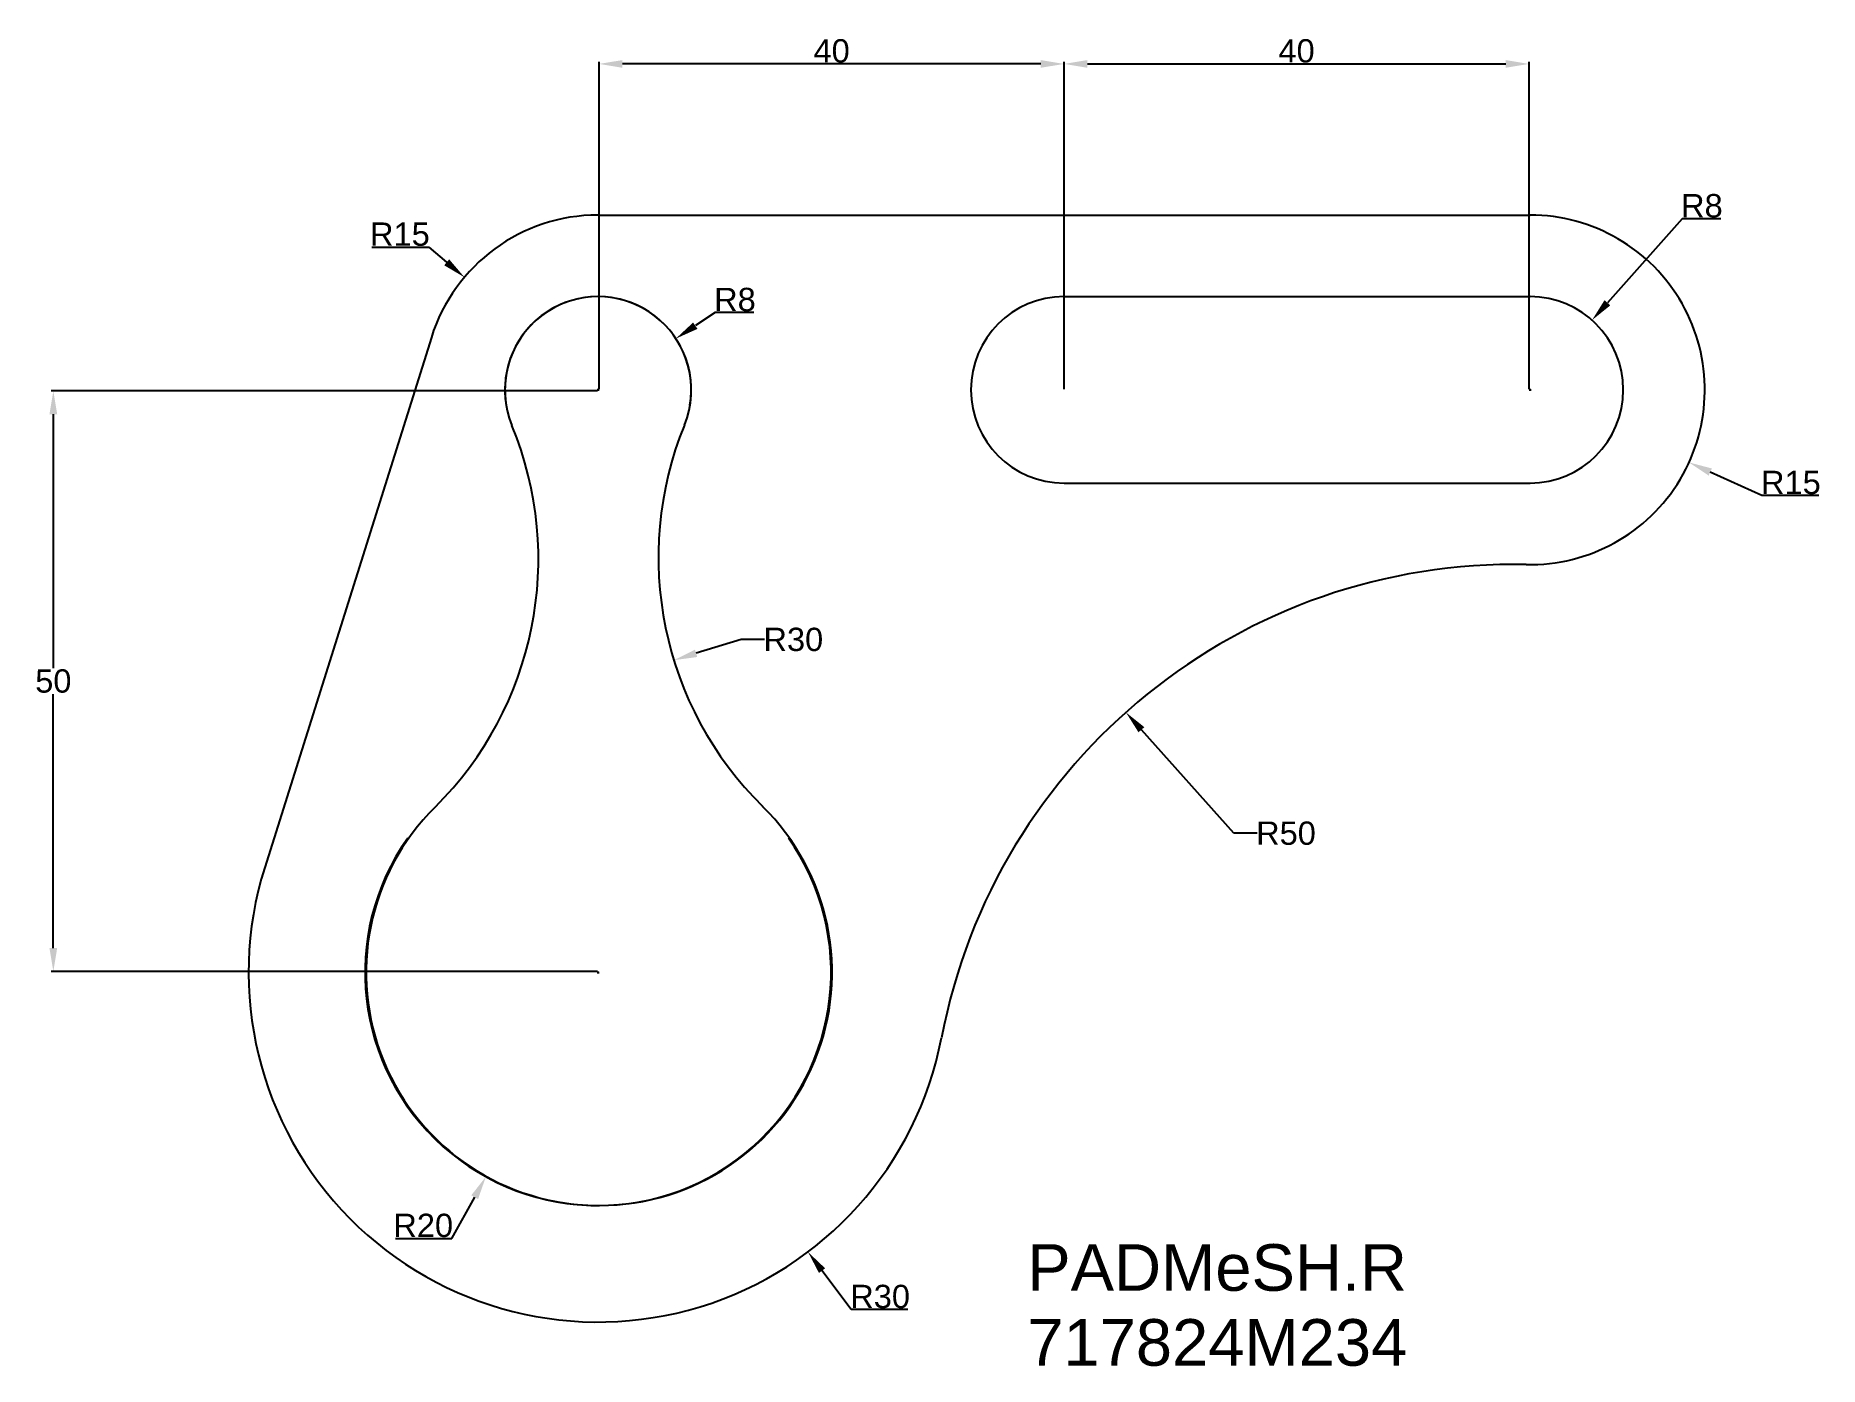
# Model space of a CAD drawing. Header units: millimetres. Extents: x 233 to 386, y 109 to 223.
import ezdxf

# ---------------------------------------------------------------- set-up
doc = ezdxf.new("R2010")
doc.units = ezdxf.units.MM
doc.header["$MEASUREMENT"] = 0
doc.styles.get("Standard").update_dxf_attribs({"font": 'arial.ttf'})
doc.dimstyles.get("Standard").update_dxf_attribs({"dimtxt": 2, "dimasz": 2, "dimexe": 0.18, "dimexo": 0.0625, "dimgap": 0.09, "dimtad": 1, "dimtih": 1, "dimtoh": 1, "dimdec": 0, "dimzin": 0, "dimdsep": 46, "dimtxsty": 'Standard', "dimcen": 0.09, "dimadec": 0, "dimazin": 0, "dimtfac": 1, "dimtdec": 0, "dimtofl": 0, "dimtmove": 0, "dimatfit": 3, "dimfxl": 1, "dimtolj": 1, "dimtzin": 0, "dimarcsym": 0})

# ---------------------------------------------------------------- blocks, each defined once
blk = doc.blocks.new('*D2')
at = {"color": 0, "lineweight": -2, "transparency": 16777216}
for p, q in [((262.18, 204.63), (267.06, 204.63)), ((267.06, 204.63), (268.59, 203.34)), ((281.5, 192.39), (281.68, 192.39)), ((281.59, 192.3), (281.59, 192.48))]:
    blk.add_line(p, q, dxfattribs=at)
at = {"color": 0, "transparency": 16777216}
blk.add_solid([(268.81, 203.59), (268.38, 203.08), (270.12, 202.05)], dxfattribs=at)
at = {"layer": 'Defpoints', "color": 0, "transparency": 16777216}
for p in [(270.12, 202.05), (281.59, 192.39)]:
    blk.add_point(p, dxfattribs=at)
at = {"color": 0, "transparency": 16777216, "insert": (264.58, 205.74), "char_height": 2, "attachment_point": 5}
blk.add_mtext('\\A1;R15', dxfattribs=at)
blk = doc.blocks.new('*D3')
at = {"color": 0, "lineweight": -2, "transparency": 16777216}
for p, q in [((281.59, 142.3), (281.59, 142.48)), ((281.5, 142.39), (281.68, 142.39)), ((303.32, 113.46), (300.81, 116.8)), ((308.19, 113.46), (303.32, 113.46))]:
    blk.add_line(p, q, dxfattribs=at)
at = {"color": 0, "transparency": 16777216}
blk.add_solid([(301.08, 117), (300.55, 116.6), (299.61, 118.4)], dxfattribs=at)
at = {"layer": 'Defpoints', "color": 0, "transparency": 16777216}
for p in [(281.59, 142.39), (299.61, 118.4)]:
    blk.add_point(p, dxfattribs=at)
at = {"color": 0, "transparency": 16777216, "insert": (305.8, 114.57), "char_height": 2, "attachment_point": 5}
blk.add_mtext('\\A1;R30', dxfattribs=at)
blk = doc.blocks.new('*D4')
at = {"color": 0, "lineweight": -2, "transparency": 16777216}
for p, q in [((281.59, 142.3), (281.59, 142.48)), ((281.5, 142.39), (281.68, 142.39)), ((269.05, 119.56), (271, 123.1)), ((264.19, 119.56), (269.05, 119.56))]:
    blk.add_line(p, q, dxfattribs=at)
at = {"color": 0, "transparency": 16777216}
blk.add_solid([(270.71, 123.27), (271.29, 122.94), (271.96, 124.86)], dxfattribs=at)
at = {"layer": 'Defpoints', "color": 0, "transparency": 16777216}
for p in [(281.59, 142.39), (271.96, 124.86)]:
    blk.add_point(p, dxfattribs=at)
at = {"color": 0, "transparency": 16777216, "insert": (266.58, 120.67), "char_height": 2, "attachment_point": 5}
blk.add_mtext('\\A1;R20', dxfattribs=at)
blk = doc.blocks.new('*D5')
at = {"color": 0, "lineweight": -2, "transparency": 16777216}
for p, q in [((374.64, 207.07), (368.23, 199.86)), ((377.96, 207.07), (374.64, 207.07)), ((361.5, 192.39), (361.68, 192.39)), ((361.59, 192.3), (361.59, 192.48))]:
    blk.add_line(p, q, dxfattribs=at)
at = {"color": 0, "transparency": 16777216}
blk.add_solid([(367.98, 200.08), (368.48, 199.64), (366.91, 198.37)], dxfattribs=at)
at = {"layer": 'Defpoints', "color": 0, "transparency": 16777216}
for p in [(366.91, 198.37), (361.59, 192.39)]:
    blk.add_point(p, dxfattribs=at)
at = {"color": 0, "transparency": 16777216, "insert": (376.34, 208.18), "char_height": 2, "attachment_point": 5}
blk.add_mtext('\\A1;R8', dxfattribs=at)
blk = doc.blocks.new('*D6')
at = {"color": 0, "lineweight": -2, "transparency": 16777216}
for p, q in [((361.5, 192.39), (361.68, 192.39)), ((361.59, 192.3), (361.59, 192.48)), ((381.49, 183.32), (377.06, 185.33)), ((386.37, 183.32), (381.49, 183.32))]:
    blk.add_line(p, q, dxfattribs=at)
at = {"color": 0, "transparency": 16777216}
blk.add_solid([(377.2, 185.64), (376.92, 185.03), (375.24, 186.16)], dxfattribs=at)
at = {"layer": 'Defpoints', "color": 0, "transparency": 16777216}
for p in [(361.59, 192.39), (375.24, 186.16)]:
    blk.add_point(p, dxfattribs=at)
at = {"color": 0, "transparency": 16777216, "insert": (383.98, 184.43), "char_height": 2, "attachment_point": 5}
blk.add_mtext('\\A1;R15', dxfattribs=at)
blk = doc.blocks.new('*D7')
at = {"color": 0, "lineweight": -2, "transparency": 16777216}
for p, q in [((291.64, 199.02), (289.94, 197.9)), ((294.96, 199.02), (291.64, 199.02)), ((281.5, 192.39), (281.68, 192.39)), ((281.59, 192.3), (281.59, 192.48))]:
    blk.add_line(p, q, dxfattribs=at)
at = {"color": 0, "transparency": 16777216}
blk.add_solid([(289.75, 198.17), (290.12, 197.62), (288.27, 196.79)], dxfattribs=at)
at = {"layer": 'Defpoints', "color": 0, "transparency": 16777216}
for p in [(288.27, 196.79), (281.59, 192.39)]:
    blk.add_point(p, dxfattribs=at)
at = {"color": 0, "transparency": 16777216, "insert": (293.34, 200.13), "char_height": 2, "attachment_point": 5}
blk.add_mtext('\\A1;R8', dxfattribs=at)
blk = doc.blocks.new('*D8')
at = {"color": 0, "lineweight": -2, "transparency": 16777216}
for p, q in [((293.87, 170.96), (290.01, 169.78)), ((295.87, 170.96), (293.87, 170.96))]:
    blk.add_line(p, q, dxfattribs=at)
at = {"color": 0, "transparency": 16777216}
blk.add_solid([(289.91, 170.09), (290.1, 169.46), (288.09, 169.19)], dxfattribs=at)
at = {"layer": 'Defpoints', "color": 0, "transparency": 16777216}
for p in [(316.77, 178.01), (288.09, 169.19)]:
    blk.add_point(p, dxfattribs=at)
at = {"color": 0, "transparency": 16777216, "insert": (298.35, 170.96), "char_height": 2, "attachment_point": 5}
blk.add_mtext('\\A1;R30', dxfattribs=at)
blk = doc.blocks.new('*D9')
at = {"color": 0, "lineweight": -2, "transparency": 16777216}
for p, q in [((281.53, 192.3), (234.65, 192.3)), ((234.83, 190.3), (234.83, 168.5)), ((234.83, 144.48), (234.83, 166.27)), ((281.53, 142.48), (234.65, 142.48))]:
    blk.add_line(p, q, dxfattribs=at)
at = {"color": 0, "transparency": 16777216}
for points in [[(234.5, 190.3), (235.16, 190.3), (234.83, 192.3)], [(234.5, 144.48), (235.16, 144.48), (234.83, 142.48)]]:
    blk.add_solid(points, dxfattribs=at)
at = {"layer": 'Defpoints', "color": 0, "transparency": 16777216}
for p in [(281.59, 192.3), (234.83, 142.48), (281.59, 142.48)]:
    blk.add_point(p, dxfattribs=at)
at = {"color": 0, "transparency": 16777216, "insert": (234.83, 167.39), "char_height": 2, "attachment_point": 5}
blk.add_mtext('\\A1;50', dxfattribs=at)
blk = doc.blocks.new('*D10')
at = {"color": 0, "lineweight": -2, "transparency": 16777216}
for p, q in [((321.59, 192.45), (321.59, 220.54)), ((361.5, 192.45), (361.5, 220.54)), ((323.59, 220.36), (359.5, 220.36))]:
    blk.add_line(p, q, dxfattribs=at)
at = {"color": 0, "transparency": 16777216}
for points in [[(323.59, 220.69), (323.59, 220.03), (321.59, 220.36)], [(359.5, 220.69), (359.5, 220.03), (361.5, 220.36)]]:
    blk.add_solid(points, dxfattribs=at)
at = {"layer": 'Defpoints', "color": 0, "transparency": 16777216}
for p in [(361.5, 220.36), (321.59, 192.39), (361.5, 192.39)]:
    blk.add_point(p, dxfattribs=at)
at = {"color": 0, "transparency": 16777216, "insert": (341.55, 221.47), "char_height": 2, "attachment_point": 5}
blk.add_mtext('\\A1;40', dxfattribs=at)
blk = doc.blocks.new('*D11')
at = {"color": 0, "lineweight": -2, "transparency": 16777216}
for p, q in [((281.68, 192.45), (281.68, 220.54)), ((321.59, 192.45), (321.59, 220.54)), ((319.59, 220.36), (283.68, 220.36))]:
    blk.add_line(p, q, dxfattribs=at)
at = {"color": 0, "transparency": 16777216}
for points in [[(283.68, 220.69), (283.68, 220.03), (281.68, 220.36)], [(319.59, 220.69), (319.59, 220.03), (321.59, 220.36)]]:
    blk.add_solid(points, dxfattribs=at)
at = {"layer": 'Defpoints', "color": 0, "transparency": 16777216}
for p in [(281.68, 220.36), (281.68, 192.39), (321.59, 192.39)]:
    blk.add_point(p, dxfattribs=at)
at = {"color": 0, "transparency": 16777216, "insert": (301.64, 221.47), "char_height": 2, "attachment_point": 5}
blk.add_mtext('\\A1;40', dxfattribs=at)
blk = doc.blocks.new('*D12')
at = {"color": 0, "lineweight": -2, "transparency": 16777216}
for p, q in [((336.16, 154.33), (328.23, 163.22)), ((338.16, 154.33), (336.16, 154.33))]:
    blk.add_line(p, q, dxfattribs=at)
at = {"color": 0, "transparency": 16777216}
blk.add_solid([(328.48, 163.44), (327.98, 163), (326.9, 164.71)], dxfattribs=at)
at = {"layer": 'Defpoints', "color": 0, "transparency": 16777216}
for p in [(326.9, 164.71), (360.18, 127.4)]:
    blk.add_point(p, dxfattribs=at)
at = {"color": 0, "transparency": 16777216, "insert": (340.64, 154.33), "char_height": 2, "attachment_point": 5}
blk.add_mtext('\\A1;R50', dxfattribs=at)

msp = doc.modelspace()

# ---------------------------------------------------------------- linework, layer by layer
for p, q in [((281.59, 207.39), (361.59, 207.39)), ((321.59, 200.39), (361.59, 200.39)), ((267.28, 196.89), (252.98, 151.39)), ((321.59, 184.39), (361.59, 184.39))]:
    msp.add_line(p, q)
for centre, radius, start, end in [((281.59, 192.39), 15, 90, 162.5424), ((361.59, 192.39), 15, 268.7518, 90), ((281.59, 192.39), 8, 350.4326, 189.5674), ((281.59, 192.39), 8, 337.7694, 202.4369), ((321.59, 192.39), 8, 90, 270), ((361.59, 192.39), 8, 270, 90), ((246.47, 177.88), 30, 314.7705, 22.4369), ((316.77, 178.01), 30, 157.7694, 225.4358), ((360.18, 127.4), 50, 88.7518, 169.2043), ((281.68, 142.39), 20, 134.7705, 45.4358), ((281.59, 142.39), 20, 144.7902, 35.2098), ((281.59, 142.39), 30, 162.5424, 349.2043)]:
    msp.add_arc(centre, radius, start, end)

# ---------------------------------------------------------------- texts
for s, p in [('PADMeSH.R', (318.43, 115.07)), ('717824M234', (318.43, 108.64))]:
    msp.add_text(s, height=4).set_placement(p)

# ---------------------------------------------------------------- dimensions: what is measured, and where the dimension line sits
for base, p2, picture, middle in [((281.68, 220.36), (281.68, 192.39), '*D11', (301.64, 221.47)), ((361.5, 220.36), (361.5, 192.39), '*D10', (341.55, 221.47))]:
    dim = msp.add_linear_dim(base=base, p1=(321.59, 192.39), p2=p2, dimstyle='Standard')
    dim.commit()
    dim.dimension.update_dxf_attribs({"geometry": picture, "text_midpoint": middle})
for center, mpoint, picture, middle in [((361.59, 192.39), (366.91, 198.37), '*D5', (376.34, 207.07)), ((281.59, 192.39), (288.27, 196.79), '*D7', (293.34, 199.02)), ((361.59, 192.39), (375.24, 186.16), '*D6', (383.98, 183.32)), ((316.77, 178.01), (288.09, 169.19), '*D8', (298.35, 170.96)), ((360.18, 127.4), (326.9, 164.71), '*D12', (340.64, 154.33)), ((281.59, 142.39), (299.61, 118.4), '*D3', (305.8, 113.46))]:
    dim = msp.add_radius_dim(center=center, mpoint=mpoint, dimstyle='Standard')
    dim.commit()
    dim.dimension.update_dxf_attribs({"geometry": picture, "text_midpoint": middle, "dimtype": 164})
for center, mpoint, picture, middle in [((281.59, 192.39), (270.12, 202.05), '*D2', (264.58, 205.74)), ((281.59, 142.39), (271.96, 124.86), '*D4', (266.58, 120.67))]:
    dim = msp.add_radius_dim(center=center, mpoint=mpoint, dimstyle='Standard')
    dim.commit()
    dim.dimension.update_dxf_attribs({"geometry": picture, "text_midpoint": middle})
dim = msp.add_linear_dim(base=(234.83, 142.48), p1=(281.59, 192.3), p2=(281.59, 142.48), angle=90, dimstyle='Standard')
dim.commit()
dim.dimension.update_dxf_attribs({"geometry": '*D9', "text_midpoint": (234.83, 167.39)})

doc.saveas('drawing.dxf')
